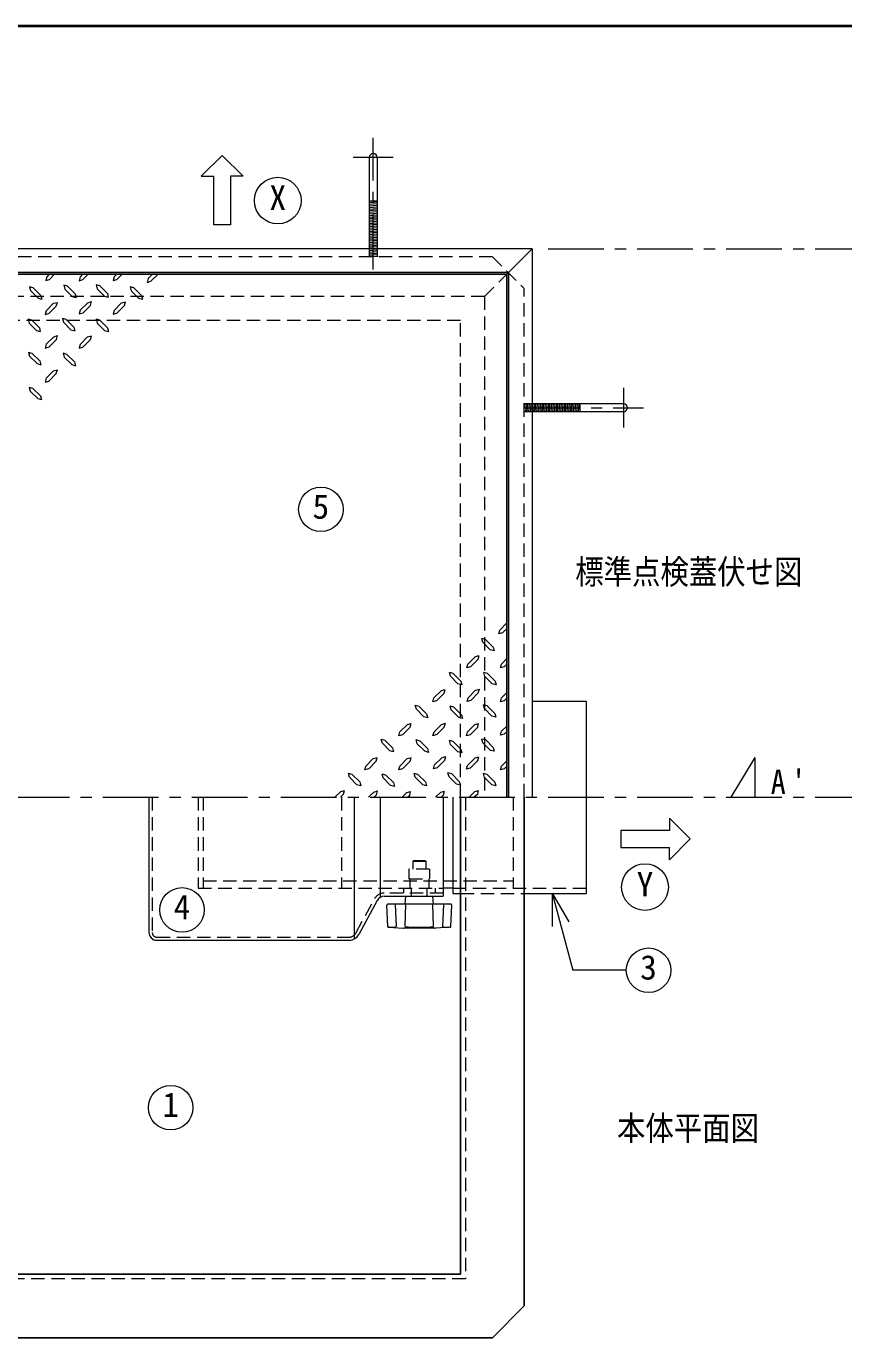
# Model space of a CAD drawing. Units: millimetres at full size, sheet at 1:7; details may follow other scales. Extents: x -1487 to 1348, y -983 to 984.
# Drawn here: x -203 to 311, y 159 to 984 of the extents above; entities that cross this region are included whole.
import ezdxf
from ezdxf.enums import TextEntityAlignment as Align

# ---------------------------------------------------------------- set-up
doc = ezdxf.new("R2010")
doc.units = ezdxf.units.MM
doc.header["$LTSCALE"] = 7
doc.linetypes.add('CHAIN1', pattern=[8, 5, -1, 1, -1])
doc.linetypes.add('DASHED1', pattern=[1.8, 1.2, -0.6])
doc.layers.add('0-A', color=4, linetype='Continuous', lineweight=9)
doc.styles.add('ＭＳ ゴシック', font='')
doc.styles.get('ＭＳ ゴシック').set_extended_font_data('MS Gothic')

msp = doc.modelspace()

# ---------------------------------------------------------------- linework, layer by layer
at = {"layer": '0-A', "color": 1, "lineweight": 40}
msp.add_line((1347.643, 983.513), (-1487.357, 983.513), dxfattribs=at)
at = {"layer": '0-A', "linetype": 'CHAIN1'}
for p, q in [((15.143, 830.412), (15.143, 913.412)), ((27.643, 900.912), (2.643, 900.912)), ((125.143, 843.513), (430.143, 843.513)), ((172.541, 756.013), (172.541, 731.013)), ((110.143, 743.513), (185.041, 743.513)), ((255.143, 523.513), (240.143, 498.513)), ((255.143, 523.513), (255.143, 498.513)), ((-714.857, 498.513), (430.143, 498.513))]:
    msp.add_line(p, q, dxfattribs=at)
at = {"layer": '0-A', "color": 7, "lineweight": 18}
for p, q in [((12.643, 900.912), (12.643, 843.513)), ((17.643, 900.912), (17.643, 843.513)), ((115.143, 843.513), (-574.857, 843.513)), ((100.143, 828.513), (115.143, 843.513)), ((115.143, 843.513), (115.143, 498.513)), ((100.143, 828.513), (-559.857, 828.513)), ((100.143, 828.513), (100.143, 498.513)), ((172.541, 746.013), (115.143, 746.013)), ((172.541, 741.013), (115.143, 741.013)), ((115.143, 559.013), (149.143, 559.013)), ((149.143, 559.013), (149.143, 438.013)), ((-125.857, 498.513), (-125.857, 413.522)), ((59.143, 498.513), (59.143, 436.238)), ((65.143, 498.513), (65.143, 438.013)), ((65.143, 438.013), (70.143, 438.013)), ((110.143, 438.013), (149.143, 438.013)), ((127.762, 438.274), (127.762, 417.274)), ((127.762, 438.274), (140.775, 389.71)), ((127.762, 438.274), (138.262, 420.088)), ((17.721, 433.632), (6.009, 412.159)), ((22.111, 436.238), (59.143, 436.238)), ((24.275, 417.172), (23.791, 430.72)), ((63.994, 431.238), (24.291, 431.238)), ((29.02, 431.238), (29.52, 417.238)), ((35.143, 431.238), (35.643, 436.238)), ((35.153, 417.238), (35.653, 431.238)), ((53.132, 417.238), (52.632, 431.238)), ((53.143, 431.238), (52.643, 436.238)), ((59.266, 431.238), (58.766, 417.238)), ((64.01, 417.172), (64.494, 430.72)), ((24.751, 416.691), (33.902, 416.25)), ((53.902, 416.238), (34.384, 416.238)), ((63.534, 416.691), (54.383, 416.25)), ((-120.857, 408.522), (0.252, 408.522)), ((174.291, 389.71), (140.775, 389.71))]:
    msp.add_line(p, q, dxfattribs=at)
at = {"layer": '0-A'}
for p, q in [((-85.107, 858.513), (-85.107, 889.138)), ((-74.607, 889.138), (-74.607, 858.513)), ((-66.732, 889.138), (-74.607, 889.138)), ((17.643, 873.412), (12.643, 873.412)), ((12.643, 872.542), (17.643, 872.95)), ((12.643, 871.538), (17.643, 871.947)), ((12.643, 870.535), (17.643, 870.943)), ((12.643, 869.532), (17.643, 869.94)), ((12.643, 868.528), (17.643, 868.937)), ((12.643, 867.525), (17.643, 867.933)), ((12.643, 866.522), (17.643, 866.93)), ((-74.607, 858.513), (-85.107, 858.513)), ((12.643, 865.518), (17.643, 865.927)), ((12.643, 864.515), (17.643, 864.923)), ((12.643, 863.512), (17.643, 863.92)), ((12.643, 862.508), (17.643, 862.917)), ((12.643, 861.505), (17.643, 861.913)), ((12.643, 860.502), (17.643, 860.91)), ((12.643, 859.498), (17.643, 859.907)), ((12.643, 858.495), (17.643, 858.903)), ((12.643, 857.492), (17.643, 857.9)), ((12.643, 856.488), (17.643, 856.897)), ((12.643, 855.485), (17.643, 855.893)), ((12.643, 854.482), (17.643, 854.89)), ((12.643, 853.478), (17.643, 853.887)), ((12.643, 852.475), (17.643, 852.883)), ((12.643, 851.472), (17.643, 851.88)), ((12.643, 850.468), (17.643, 850.877)), ((12.643, 849.465), (17.643, 849.873)), ((12.643, 848.462), (17.643, 848.87)), ((12.643, 847.458), (17.643, 847.867)), ((12.643, 846.455), (17.643, 846.863)), ((12.643, 845.452), (17.643, 845.86)), ((12.643, 844.448), (17.643, 844.857)), ((13.476, 843.513), (17.643, 843.853)), ((-190.145, 825.938), (-190.745, 823.613)), ((-188.57, 827.513), (-190.145, 825.938)), ((-185.172, 827.513), (-188.345, 824.213)), ((-169.22, 825.863), (-169.82, 823.463)), ((-167.57, 827.513), (-169.22, 825.863)), ((-164.045, 827.513), (-167.42, 824.138)), ((-142.67, 827.513), (-146.045, 824.138)), ((-123.695, 827.513), (-126.395, 824.813)), ((-120.137, 827.513), (-124.67, 823.088)), ((100.143, 828.513), (99.143, 827.513)), ((-200.945, 819.638), (-200.345, 817.238)), ((-198.62, 819.038), (-200.945, 819.638)), ((-195.62, 812.513), (-200.345, 817.238)), ((-193.82, 814.238), (-198.62, 819.038)), ((-190.745, 823.613), (-188.345, 824.213)), ((-174.095, 813.413), (-178.82, 818.138)), ((-172.37, 815.138), (-177.095, 819.938)), ((-169.82, 823.463), (-167.42, 824.138)), ((-153.845, 813.638), (-158.495, 818.363)), ((-137.72, 819.488), (-137.12, 817.088)), ((-135.395, 818.888), (-137.72, 819.488)), ((-132.395, 812.363), (-137.12, 817.088)), ((-130.595, 814.088), (-135.395, 818.888)), ((-195.62, 812.513), (-193.22, 811.913)), ((-193.82, 814.238), (-193.22, 811.913)), ((-185.87, 809.213), (-190.595, 804.488)), ((-185.87, 809.213), (-183.47, 809.813)), ((-184.145, 807.413), (-183.47, 809.813)), ((-174.095, 813.413), (-171.695, 812.813)), ((-172.37, 815.138), (-171.695, 812.813)), ((-164.27, 809.588), (-169.07, 804.863)), ((-164.27, 809.588), (-161.945, 810.263)), ((-162.545, 807.863), (-161.945, 810.263)), ((-153.845, 813.638), (-151.445, 813.038)), ((-152.045, 815.363), (-151.445, 813.038)), ((-143.045, 809.588), (-147.77, 804.788)), ((-143.045, 809.588), (-140.72, 810.188)), ((-141.32, 807.788), (-140.72, 810.188)), ((-132.395, 812.363), (-129.995, 811.763)), ((-130.595, 814.088), (-129.995, 811.763)), ((-190.595, 804.488), (-191.195, 802.088)), ((-191.195, 802.088), (-188.795, 802.763)), ((-184.145, 807.413), (-188.795, 802.763)), ((-169.07, 804.863), (-169.67, 802.538)), ((-169.67, 802.538), (-167.27, 803.138)), ((-162.545, 807.863), (-167.27, 803.138)), ((-141.32, 807.788), (-146.045, 803.063)), ((-201.92, 799.163), (-201.245, 796.763)), ((-199.52, 798.563), (-201.92, 799.163)), ((-196.595, 792.038), (-201.245, 796.763)), ((-194.795, 793.763), (-199.52, 798.563)), ((-196.595, 792.038), (-194.195, 791.438)), ((-194.795, 793.763), (-194.195, 791.438)), ((-177.92, 799.013), (-180.245, 799.688)), ((-180.245, 799.688), (-179.645, 797.288)), ((-174.92, 792.563), (-179.645, 797.288)), ((-173.195, 794.288), (-177.92, 799.013)), ((-174.92, 792.563), (-172.52, 791.888)), ((-173.195, 794.288), (-172.52, 791.888)), ((-159.095, 799.163), (-158.495, 796.763)), ((-156.77, 798.563), (-159.095, 799.163)), ((-153.77, 792.038), (-158.495, 796.763)), ((-152.045, 793.763), (-156.77, 798.563)), ((-153.77, 792.038), (-151.37, 791.438)), ((-152.045, 793.763), (-151.37, 791.438)), ((-185.72, 788.213), (-190.445, 783.488)), ((-183.995, 786.488), (-188.72, 781.763)), ((-185.72, 788.213), (-183.32, 788.888)), ((-183.995, 786.488), (-183.32, 788.888)), ((-164.42, 788.138), (-169.22, 783.413)), ((-162.695, 786.413), (-167.42, 781.688)), ((-164.42, 788.138), (-162.095, 788.813)), ((-162.695, 786.413), (-162.095, 788.813)), ((-196.22, 771.263), (-200.945, 775.988)), ((-194.495, 772.988), (-199.22, 777.713)), ((-190.445, 783.488), (-191.12, 781.088)), ((-191.12, 781.088), (-188.72, 781.763)), ((-169.22, 783.413), (-169.82, 781.088)), ((-169.82, 781.088), (-167.42, 781.688)), ((-196.22, 771.263), (-193.82, 770.588)), ((-194.495, 772.988), (-193.82, 770.588)), ((-185.87, 766.763), (-183.47, 767.438)), ((-184.145, 765.038), (-183.47, 767.438)), ((-174.47, 770.663), (-179.195, 775.388)), ((-174.47, 770.663), (-172.07, 769.988)), ((-172.745, 772.388), (-172.07, 769.988)), ((-190.595, 762.038), (-191.195, 759.638)), ((-191.195, 759.638), (-188.795, 760.313)), ((-185.87, 766.763), (-190.595, 762.038)), ((-184.145, 765.038), (-188.795, 760.313)), ((-195.845, 749.288), (-200.57, 754.013)), ((-194.12, 751.013), (-198.845, 755.738)), ((-194.12, 751.013), (-193.445, 748.613)), ((-195.845, 749.288), (-193.445, 748.613)), ((115.143, 741.846), (115.483, 746.013)), ((116.078, 741.013), (116.486, 746.013)), ((117.081, 741.013), (117.49, 746.013)), ((118.085, 741.013), (118.493, 746.013)), ((119.088, 741.013), (119.496, 746.013)), ((120.091, 741.013), (120.5, 746.013)), ((121.095, 741.013), (121.503, 746.013)), ((122.098, 741.013), (122.506, 746.013)), ((123.101, 741.013), (123.51, 746.013)), ((124.105, 741.013), (124.513, 746.013)), ((125.108, 741.013), (125.516, 746.013)), ((126.111, 741.013), (126.52, 746.013)), ((127.115, 741.013), (127.523, 746.013)), ((128.118, 741.013), (128.526, 746.013)), ((129.121, 741.013), (129.53, 746.013)), ((130.125, 741.013), (130.533, 746.013)), ((131.128, 741.013), (131.536, 746.013)), ((132.131, 741.013), (132.54, 746.013)), ((133.135, 741.013), (133.543, 746.013)), ((134.138, 741.013), (134.546, 746.013)), ((135.141, 741.013), (135.55, 746.013)), ((136.145, 741.013), (136.553, 746.013)), ((137.148, 741.013), (137.556, 746.013)), ((138.151, 741.013), (138.56, 746.013)), ((139.155, 741.013), (139.563, 746.013)), ((140.158, 741.013), (140.566, 746.013)), ((141.161, 741.013), (141.57, 746.013)), ((142.165, 741.013), (142.573, 746.013)), ((143.168, 741.013), (143.576, 746.013)), ((144.171, 741.013), (144.58, 746.013)), ((145.041, 746.013), (145.041, 741.013)), ((99.143, 608.233), (94.718, 603.701)), ((99.143, 604.676), (96.443, 601.976)), ((83.993, 595.976), (83.393, 598.376)), ((85.718, 597.776), (83.393, 598.376)), ((83.993, 595.976), (88.718, 591.251)), ((85.718, 597.776), (90.518, 592.976)), ((79.418, 587.051), (74.693, 582.326)), ((79.418, 587.051), (81.818, 587.651)), ((81.218, 585.326), (81.818, 587.651)), ((91.118, 590.651), (88.718, 591.251)), ((90.518, 592.976), (91.118, 590.651)), ((81.218, 585.326), (76.418, 580.601)), ((99.143, 585.701), (95.768, 582.326)), ((65.393, 576.326), (63.068, 577.001)), ((63.668, 574.601), (63.068, 577.001)), ((63.668, 574.601), (68.393, 569.876)), ((65.393, 576.326), (70.193, 571.601)), ((70.793, 569.276), (68.393, 569.876)), ((70.193, 571.601), (70.793, 569.276)), ((85.268, 574.526), (84.668, 576.926)), ((86.993, 576.326), (84.668, 576.926)), ((85.268, 574.526), (89.993, 569.876)), ((58.043, 565.676), (53.318, 560.951)), ((59.768, 563.951), (55.043, 559.151)), ((58.043, 565.676), (60.443, 566.276)), ((59.768, 563.951), (60.443, 566.276)), ((74.168, 558.701), (74.768, 561.101)), ((79.493, 565.826), (74.768, 561.101)), ((81.218, 564.101), (76.493, 559.301)), ((79.493, 565.826), (81.893, 566.426)), ((81.218, 564.101), (81.893, 566.426)), ((99.143, 564.326), (95.768, 560.951)), ((42.293, 553.901), (41.618, 556.301)), ((44.018, 555.626), (41.618, 556.301)), ((42.293, 553.901), (47.018, 549.176)), ((52.718, 558.551), (53.318, 560.951)), ((55.043, 559.151), (52.718, 558.551)), ((64.193, 553.451), (63.518, 555.851)), ((65.918, 555.176), (63.518, 555.851)), ((64.193, 553.451), (68.918, 548.726)), ((65.918, 555.176), (70.643, 550.451)), ((76.493, 559.301), (74.168, 558.701)), ((86.768, 556.001), (84.443, 556.676)), ((85.043, 554.276), (84.443, 556.676)), ((85.043, 554.276), (89.768, 549.551)), ((86.768, 556.001), (91.568, 551.276)), ((95.093, 558.551), (95.768, 560.951)), ((97.493, 559.151), (95.093, 558.551)), ((99.143, 560.801), (97.493, 559.151)), ((36.668, 544.226), (39.068, 544.901)), ((38.393, 542.501), (39.068, 544.901)), ((58.118, 544.376), (60.518, 545.051)), ((59.843, 542.651), (60.518, 545.051)), ((71.318, 548.126), (68.918, 548.726)), ((70.643, 550.451), (71.318, 548.126)), ((79.043, 544.226), (81.443, 544.901)), ((80.843, 542.501), (81.443, 544.901)), ((31.268, 537.176), (31.943, 539.576)), ((33.668, 537.776), (31.268, 537.176)), ((36.668, 544.226), (31.943, 539.576)), ((38.393, 542.501), (33.668, 537.776)), ((52.718, 537.251), (53.393, 539.651)), ((55.118, 537.926), (52.718, 537.251)), ((58.118, 544.376), (53.393, 539.651)), ((59.843, 542.651), (55.118, 537.926)), ((73.718, 537.176), (74.393, 539.576)), ((76.118, 537.776), (73.718, 537.176)), ((79.043, 544.226), (74.393, 539.576)), ((80.843, 542.501), (76.118, 537.776)), ((95.243, 537.626), (95.843, 540.026)), ((97.568, 538.226), (95.243, 537.626)), ((99.143, 543.199), (95.843, 540.026)), ((99.143, 539.801), (97.568, 538.226)), ((22.643, 534.251), (20.243, 534.926)), ((20.918, 532.526), (20.243, 534.926)), ((20.918, 532.526), (25.643, 527.801)), ((22.643, 534.251), (27.368, 529.526)), ((42.893, 532.151), (42.218, 534.551)), ((44.618, 533.876), (42.218, 534.551)), ((42.893, 532.151), (47.618, 527.426)), ((44.618, 533.876), (49.343, 529.151)), ((65.393, 533.576), (63.068, 534.176)), ((63.668, 531.776), (63.068, 534.176)), ((63.668, 531.776), (68.393, 527.126)), ((65.393, 533.576), (70.193, 528.851)), ((70.193, 528.851), (70.793, 526.451)), ((85.868, 534.551), (83.543, 535.151)), ((84.143, 532.751), (83.543, 535.151)), ((84.143, 532.751), (88.868, 528.026)), ((85.868, 534.551), (90.668, 529.751)), ((91.268, 527.426), (88.868, 528.026)), ((90.668, 529.751), (91.268, 527.426)), ((15.218, 522.851), (10.568, 518.126)), ((17.018, 521.126), (12.293, 516.401)), ((15.218, 522.851), (17.618, 523.526)), ((17.018, 521.126), (17.618, 523.526)), ((36.518, 522.851), (31.793, 518.126)), ((38.318, 521.126), (33.518, 516.326)), ((36.518, 522.851), (38.918, 523.451)), ((38.318, 521.126), (38.918, 523.451)), ((58.418, 523.601), (53.693, 518.876)), ((60.143, 521.876), (55.418, 517.076)), ((58.418, 523.601), (60.818, 524.201)), ((60.143, 521.876), (60.818, 524.201)), ((70.793, 526.451), (68.393, 527.126)), ((79.193, 523.301), (74.468, 518.576)), ((80.918, 521.576), (76.193, 516.851)), ((79.193, 523.301), (81.593, 523.976)), ((80.918, 521.576), (81.593, 523.976)), ((99.143, 521.501), (95.768, 518.126)), ((1.943, 512.876), (-0.457, 513.476)), ((0.218, 511.076), (-0.457, 513.476)), ((1.943, 512.876), (6.668, 508.151)), ((9.893, 515.726), (10.568, 518.126)), ((12.293, 516.401), (9.893, 515.726)), ((21.368, 510.626), (20.768, 513.026)), ((23.093, 512.426), (20.768, 513.026)), ((23.093, 512.426), (27.893, 507.701)), ((31.193, 515.726), (31.793, 518.126)), ((33.518, 516.326), (31.193, 515.726)), ((41.543, 511.076), (40.943, 513.476)), ((43.268, 512.876), (40.943, 513.476)), ((43.268, 512.876), (48.068, 508.151)), ((53.018, 516.476), (53.693, 518.876)), ((55.418, 517.076), (53.018, 516.476)), ((64.568, 513.176), (62.168, 513.851)), ((62.843, 511.451), (62.168, 513.851)), ((64.568, 513.176), (69.293, 508.451)), ((73.868, 516.176), (74.468, 518.576)), ((76.193, 516.851), (73.868, 516.176)), ((86.843, 512.726), (84.518, 513.401)), ((85.118, 511.001), (84.518, 513.401)), ((86.843, 512.726), (91.643, 508.001)), ((95.093, 515.726), (95.768, 518.126)), ((97.493, 516.401), (95.093, 515.726)), ((99.143, 518.051), (97.493, 516.401)), ((0.218, 511.076), (4.943, 506.426)), ((7.343, 505.751), (4.943, 506.426)), ((6.668, 508.151), (7.343, 505.751)), ((21.368, 510.626), (26.093, 505.976)), ((28.493, 505.301), (26.093, 505.976)), ((27.893, 507.701), (28.493, 505.301)), ((41.543, 511.076), (46.268, 506.426)), ((48.668, 505.751), (46.268, 506.426)), ((48.068, 508.151), (48.668, 505.751)), ((62.843, 511.451), (67.568, 506.726)), ((85.118, 511.001), (89.843, 506.276)), ((92.243, 505.601), (89.843, 506.276)), ((91.643, 508.001), (92.243, 505.601)), ((-5.257, 502.151), (-9.04, 498.513)), ((-3.457, 500.426), (-5.37, 498.513)), ((-5.257, 502.151), (-2.857, 502.826)), ((-3.457, 500.426), (-2.857, 502.826)), ((3.446, 409.497), (3.446, 498.513)), ((15.518, 501.776), (12.125, 498.513)), ((15.518, 501.776), (17.918, 502.451)), ((17.318, 500.051), (15.78, 498.513)), ((17.318, 500.051), (17.918, 502.451)), ((19.558, 498.513), (19.558, 435.538)), ((36.293, 501.476), (33.33, 498.513)), ((36.293, 501.476), (38.693, 502.076)), ((38.093, 499.676), (36.93, 498.513)), ((38.093, 499.676), (38.693, 502.076)), ((57.593, 501.701), (54.405, 498.513)), ((57.593, 501.701), (59.993, 502.376)), ((59.393, 499.976), (57.93, 498.513)), ((59.393, 499.976), (59.993, 502.376)), ((79.043, 502.151), (75.405, 498.513)), ((80.843, 500.426), (78.657, 498.513)), ((79.043, 502.151), (81.443, 502.826)), ((80.843, 500.426), (81.443, 502.826)), ((201.393, 485.388), (201.393, 477.513)), ((170.768, 477.513), (170.768, 467.013)), ((201.393, 477.513), (170.768, 477.513)), ((170.768, 467.013), (201.393, 467.013)), ((65.143, 441.238), (59.143, 441.238))]:
    msp.add_line(p, q, dxfattribs=at)
at = {"layer": '0-A', "linetype": 'DASHED1'}
for p, q in [((12.643, 843.445), (13.476, 843.513)), ((12.643, 843.513), (12.643, 838.513)), ((12.643, 842.442), (17.643, 842.85)), ((12.643, 841.438), (17.643, 841.847)), ((17.643, 843.513), (17.643, 838.513)), ((90.143, 838.513), (-549.857, 838.513)), ((12.643, 840.435), (17.643, 840.843)), ((12.643, 839.432), (17.643, 839.84)), ((13.679, 838.513), (17.643, 838.837)), ((90.143, 838.513), (110.143, 818.513)), ((85.143, 813.513), (99.143, 827.513)), ((110.143, 498.513), (110.143, 818.513)), ((85.143, 813.513), (-348.14, 813.513)), ((85.143, 813.513), (85.143, 498.513)), ((115.143, 746.013), (110.143, 746.013)), ((110.143, 742.05), (110.466, 746.013)), ((111.061, 741.013), (111.47, 746.013)), ((112.065, 741.013), (112.473, 746.013)), ((113.068, 741.013), (113.476, 746.013)), ((114.071, 741.013), (114.48, 746.013)), ((115.143, 741.013), (110.143, 741.013)), ((115.075, 741.013), (115.143, 741.846)), ((-123.857, 498.513), (-123.857, 413.522)), ((-94.857, 498.513), (-94.857, 441.238)), ((-91.857, 498.513), (-91.857, 441.238)), ((-4.857, 498.513), (-4.857, 441.238)), ((103.143, 498.513), (103.143, 441.238)), ((40.143, 458.238), (40.143, 453.238)), ((40.143, 458.238), (48.143, 458.238)), ((-91.857, 445.963), (103.143, 445.963)), ((50.643, 453.238), (37.643, 453.238)), ((37.643, 453.238), (37.643, 447.238)), ((37.643, 447.238), (50.643, 447.238)), ((38.143, 447.238), (38.143, 441.238)), ((50.143, 447.238), (50.143, 441.238)), ((50.643, 453.238), (50.643, 447.238)), ((-94.857, 441.238), (59.143, 441.238)), ((59.143, 438.238), (22.111, 438.238)), ((34.143, 441.238), (34.143, 438.238)), ((39.143, 436.238), (39.143, 441.238)), ((49.143, 436.238), (49.143, 441.238)), ((54.143, 441.238), (54.143, 438.238)), ((65.143, 441.238), (149.143, 441.238)), ((70.143, 438.013), (110.143, 438.013)), ((4.253, 413.117), (15.966, 434.59)), ((-120.857, 410.522), (0.192, 410.522))]:
    msp.add_line(p, q, dxfattribs=at)
at = {"layer": '0-A', "color": 5, "lineweight": 25}
for p, q in [((99.143, 827.513), (-347.203, 827.513)), ((99.143, 498.513), (99.143, 827.513)), ((70.143, 498.513), (70.143, 198.513)), ((110.143, 178.513), (110.143, 498.513)), ((70.143, 198.513), (-529.857, 198.513)), ((110.143, 178.513), (90.143, 158.513)), ((-549.857, 158.513), (90.143, 158.513))]:
    msp.add_line(p, q, dxfattribs=at)
at = {"layer": '0-A', "color": 7, "linetype": 'DASHED1', "lineweight": 18}
for p, q in [((73.143, 498.513), (73.143, 195.513)), ((73.143, 195.513), (-532.857, 195.513))]:
    msp.add_line(p, q, dxfattribs=at)
at = {"layer": '0-A'}
for points in [[(-66.732, 889.138), (-79.857, 902.263), (-92.982, 889.138), (-85.107, 889.138)], [(-146.12, 827.513), (-147.77, 825.863), (-148.445, 823.538), (-146.045, 824.138)], [(-177.095, 819.938), (-179.42, 820.538), (-178.82, 818.138)], [(-152.045, 815.363), (-156.77, 820.163), (-159.17, 820.763), (-158.495, 818.363)], [(-126.395, 824.813), (-127.07, 822.413), (-124.67, 823.088)], [(-147.77, 804.788), (-148.445, 802.463), (-146.045, 803.063)], [(-199.22, 777.713), (-201.62, 778.313), (-200.945, 775.988)], [(-172.745, 772.388), (-177.47, 777.113), (-179.795, 777.788), (-179.195, 775.388)], [(-198.845, 755.738), (-201.245, 756.338), (-200.57, 754.013)], [(96.443, 601.976), (94.043, 601.301), (94.718, 603.701)], [(76.418, 580.601), (74.093, 579.926), (74.693, 582.326)], [(99.143, 582.251), (97.493, 580.601), (95.168, 579.926), (95.768, 582.326)], [(86.993, 576.326), (91.793, 571.601), (92.393, 569.201), (89.993, 569.876)], [(44.018, 555.626), (48.743, 550.901), (49.418, 548.576), (47.018, 549.176)], [(91.568, 551.276), (92.168, 548.951), (89.768, 549.551)], [(27.368, 529.526), (27.968, 527.126), (25.643, 527.801)], [(49.343, 529.151), (49.943, 526.751), (47.618, 527.426)], [(69.293, 508.451), (69.968, 506.126), (67.568, 506.726)], [(201.393, 485.388), (214.518, 472.263), (201.393, 459.138), (201.393, 467.013)]]:
    msp.add_lwpolyline(points, dxfattribs=at)
at = {"layer": '0-A', "linetype": 'DASHED1'}
for points in [[(70.143, 498.513), (70.143, 798.513), (-349.65, 798.513)], [(40.143, 458.238), (40.643, 458.738), (47.643, 458.738), (48.143, 458.238), (48.143, 453.238)]]:
    msp.add_lwpolyline(points, dxfattribs=at)
at = {"layer": '0-A', "color": 7, "lineweight": 18}
for centre, radius in [((-44.857, 873.826), 14.7), ((-17.768, 679.603), 14), ((186.08, 442.013), 14.7), ((-105.06, 427.657), 14), ((188.291, 389.71), 14), ((-112.177, 303.297), 14)]:
    msp.add_circle(centre, radius, dxfattribs=at)
for centre, radius, start, end in [((15.143, 900.912), 2.5, 0, 180), ((172.541, 743.513), 2.5, 270, 90), ((22.111, 431.238), 5, 90, 151.38954), ((24.291, 430.738), 0.5, 90, 182.04541), ((63.994, 430.738), 0.5, 357.95459, 90), ((-120.857, 413.522), 5, 180, 270), ((26.896, 423.87), 7.132, 248.41749, 291.58251), ((24.775, 417.19), 0.5, 182.04541, 267.23949), ((34.384, 426.238), 10, 267.23949, 270), ((44.143, 497.793), 81.055, 263.6327, 276.3673), ((53.902, 426.238), 10, 270, 272.76051), ((61.389, 423.87), 7.132, 248.41749, 291.58251), ((63.51, 417.19), 0.5, 272.76051, 357.95459), ((-0.137, 415.511), 7, 273.17983, 331.38954)]:
    msp.add_arc(centre, radius, start, end, dxfattribs=at)
at = {"layer": '0-A', "linetype": 'DASHED1'}
for centre, radius, start, end in [((22.111, 431.238), 7, 90, 151.38954), ((-120.857, 413.522), 3, 180, 270), ((-0.137, 415.511), 5, 273.76262, 331.38954)]:
    msp.add_arc(centre, radius, start, end, dxfattribs=at)

# ---------------------------------------------------------------- texts
at = {"layer": '0-A', "color": 7, "style": 'ＭＳ ゴシック'}
for s, p in [('X', (-50.107, 863.326)), ('5', (-23.018, 669.103)), ('Y', (180.83, 431.513)), ('4', (-110.31, 417.157)), ('3', (183.041, 379.21)), ('1', (-117.427, 292.797))]:
    msp.add_text(s, height=15.4, dxfattribs=at).set_placement(p, align=Align.BOTTOM_LEFT)
at = {"layer": '0-A', "color": 7, "style": 'ＭＳ ゴシック', "width": 0.85}
for s, p in [('標準点検蓋伏せ図', (142.209, 628.013)), ('本体平面図', (168.459, 278.013))]:
    msp.add_text(s, height=15.4, dxfattribs=at).set_placement(p, align=Align.BOTTOM_LEFT)
at = {"layer": '0-A', "color": 7, "insert": (265.143, 500.513), "char_height": 15.4, "attachment_point": 7, "style": 'ＭＳ ゴシック'}
msp.add_mtext("\\T1.36;\\W0.9;A'", dxfattribs=at)

doc.saveas('drawing.dxf')
